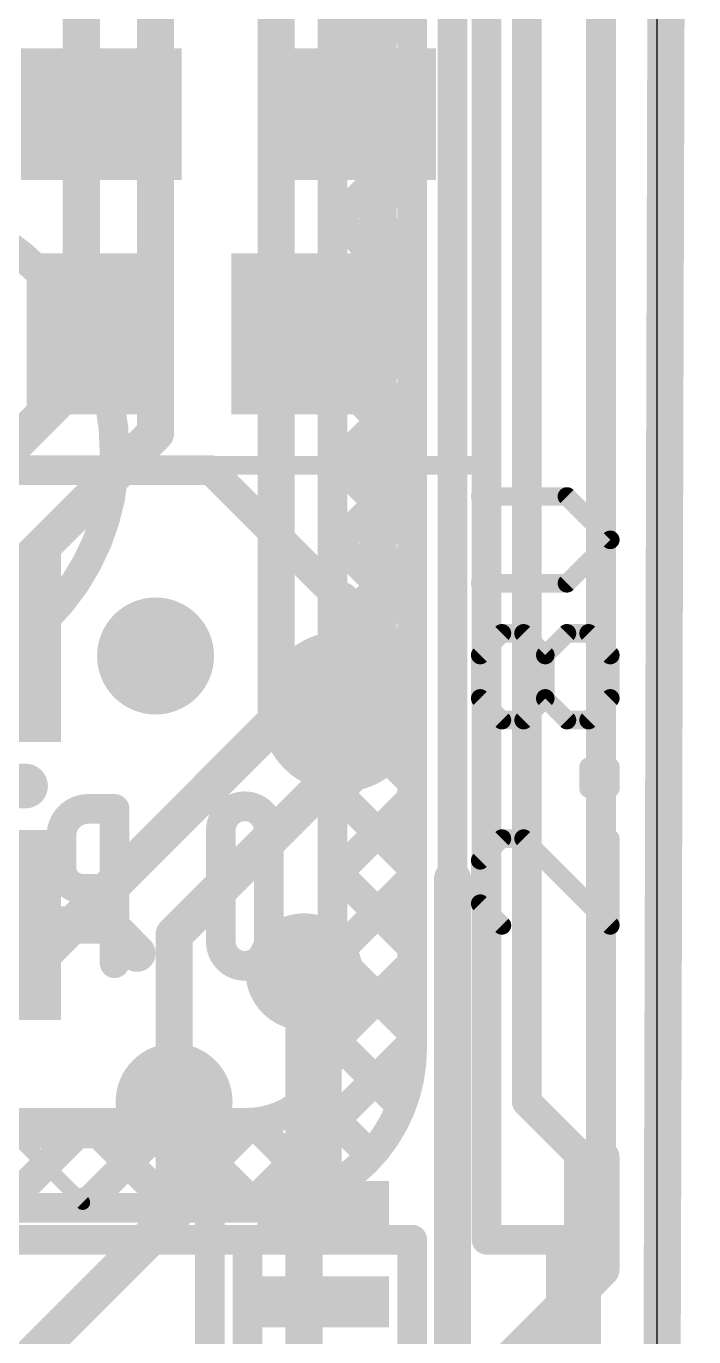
# Model space of a CAD drawing. Extents: x -0.3 to 32, y -0.4 to 44.5.
# Drawn here: x 27.44 to 32, y 13 to 21.96 of the extents above; entities that cross this region are included whole.
import ezdxf

# ---------------------------------------------------------------- set-up
doc = ezdxf.new("R2010")
doc.units = 0
for name, color, linetype in [('1', 12, 'CONTINUOUS'), ('16', 132, 'CONTINUOUS'), ('18', 110, 'CONTINUOUS'), ('20', 53, 'CONTINUOUS'), ('21', 40, 'CONTINUOUS'), ('22', 6, 'CONTINUOUS')]:
    doc.layers.add(name, color=color, linetype=linetype)

# ---------------------------------------------------------------- blocks, each defined once
blk = doc.blocks.new('RECT')
blk.add_solid([(-0.5, -0.5), (0.5, -0.5), (-0.5, 0.5), (0.5, 0.5)])
blk = doc.blocks.new('PIE')
at = {"const_width": 0.5}
blk.add_lwpolyline([(0, -0.25, 1), (0, 0.25, 1), (0, -0.25)], format="xyb", dxfattribs=at)
blk = doc.blocks.new('ROUNDV')
at = {"const_width": 0.5}
blk.add_lwpolyline([(0, -0.25, 1), (0, 0.25, 1), (0, -0.25)], format="xyb", dxfattribs=at)

msp = doc.modelspace()

# ---------------------------------------------------------------- linework, layer by layer
at = {"layer": '1'}
for points, const_width in [([(31.75, -0.254), (31.877, 44.323)], 0.254), ([(31.369, 26.2636), (31.369, 14.224)], 0.2032), ([(25.4, 18.923), (28.702, 18.923)], 0.2032), ([(28.702, 18.923), (29.591, 18.034)], 0.2032), ([(29.591, 18.034), (29.591, 17.272)], 0.254), ([(28.001, 15.814), (26.924, 15.814)], 0.254), ([(28.194, 15.621), (28.001, 15.814)], 0.254), ([(29.337, 15.494), (29.333, 15.49)], 0.254), ([(29.468, 15.363), (29.337, 15.494)], 0.254), ([(29.468, 13.888), (29.468, 15.363)], 0.254), ([(28.448, 13.843), (28.448, 14.605)], 0.254), ([(31.369, 14.224), (31.369, 13.462)], 0.254), ([(27.051, 12.446), (28.448, 13.843)], 0.254), ([(31.369, 13.462), (30.495, 12.588)], 0.254)]:
    msp.add_lwpolyline(points, dxfattribs=dict(at, const_width=const_width))
for points, const_width in [([(28.7379, 18.9589, 1), (28.6661, 18.8871)], 0.1016), ([(28.702, 18.8722, 1), (28.702, 18.9738)], 0.1016), ([(29.6545, 18.034, 1), (29.5275, 18.034)], 0.127), ([(29.5551, 17.9981, 1), (29.6269, 18.0699)], 0.1016), ([(29.5275, 17.272, 1), (29.6545, 17.272)], 0.127), ([(28.0459, 15.8589, 1), (27.9561, 15.7691)], 0.127), ([(28.001, 15.7505, 1), (28.001, 15.8775)], 0.127), ([(28.1491, 15.5761, 1), (28.2389, 15.6659)], 0.127), ([(29.2881, 15.5349, 1), (29.3779, 15.4451)], 0.127), ([(29.3819, 15.5389, 1), (29.2921, 15.4491)], 0.127), ([(29.3819, 15.4491, 1), (29.2921, 15.5389)], 0.127), ([(29.5315, 15.363, 1), (29.4045, 15.363)], 0.127), ([(29.4231, 15.3181, 1), (29.5129, 15.4079)], 0.127), ([(28.5115, 14.605, 1), (28.3845, 14.605)], 0.127), ([(31.4325, 14.224, 1), (31.3055, 14.224)], 0.127), ([(31.3182, 14.224, 1), (31.4198, 14.224)], 0.1016), ([(28.3845, 13.843, 1), (28.5115, 13.843)], 0.127), ([(28.4929, 13.7981, 1), (28.4031, 13.8879)], 0.127), ([(29.4045, 13.888, 1), (29.5315, 13.888)], 0.127), ([(31.4139, 13.4171, 1), (31.3241, 13.5069)], 0.127), ([(31.3055, 13.462, 1), (31.4325, 13.462)], 0.127)]:
    msp.add_lwpolyline(points, format="xyb", dxfattribs=dict(at, const_width=const_width))
at = {"layer": '16'}
for points, const_width in [([(31.75, 0), (31.877, 44.323)], 0.254), ([(30.861, 14.605), (30.861, 35.052)], 0.2032), ([(30.353, 34.417), (30.353, 16.129)], 0.2032), ([(29.845, 17.145), (29.845, 34.29)], 0.254), ([(29.1465, 33.9725), (29.1465, 17.2085)], 0.254), ([(28.321, 33.783), (28.321, 19.177)], 0.254), ([(27.813, 33.401), (27.813, 19.558)], 0.254), ([(27.813, 19.558), (26.67, 18.415)], 0.254), ([(28.321, 19.177), (27.051, 17.907)], 0.254), ([(29.1465, 17.2085), (27.051, 15.113)], 0.254), ([(28.448, 15.748), (29.845, 17.145)], 0.254), ([(30.353, 16.129), (30.353, 10.668)], 0.254), ([(28.448, 14.605), (28.448, 15.748)], 0.254), ([(29.337, 12.573), (29.337, 15.494)], 0.254), ([(31.242, 14.224), (30.861, 14.605)], 0.2032), ([(31.242, 14.224), (31.242, 10.922)], 0.254)]:
    msp.add_lwpolyline(points, dxfattribs=dict(at, const_width=const_width))
for points, const_width in [([(27.7495, 19.558, 1), (27.8765, 19.558)], 0.127), ([(27.8579, 19.5131, 1), (27.7681, 19.6029)], 0.127), ([(28.3659, 19.1321, 1), (28.2761, 19.2219)], 0.127), ([(28.2575, 19.177, 1), (28.3845, 19.177)], 0.127), ([(29.1914, 17.1636, 1), (29.1016, 17.2534)], 0.127), ([(29.083, 17.2085, 1), (29.21, 17.2085)], 0.127), ([(29.7815, 17.145, 1), (29.9085, 17.145)], 0.127), ([(29.8899, 17.1001, 1), (29.8001, 17.1899)], 0.127), ([(30.4165, 16.129, 1), (30.2895, 16.129)], 0.127), ([(30.3022, 16.129, 1), (30.4038, 16.129)], 0.1016), ([(28.5115, 15.748, 1), (28.3845, 15.748)], 0.127), ([(28.4031, 15.7929, 1), (28.4929, 15.7031)], 0.127), ([(29.4005, 15.494, 1), (29.2735, 15.494)], 0.127), ([(30.8969, 14.6409, 1), (30.8251, 14.5691)], 0.1016), ([(28.3845, 14.605, 1), (28.5115, 14.605)], 0.127), ([(30.8102, 14.605, 1), (30.9118, 14.605)], 0.1016), ([(31.3055, 14.224, 1), (31.1785, 14.224)], 0.127), ([(31.2061, 14.1881, 1), (31.2779, 14.2599)], 0.1016)]:
    msp.add_lwpolyline(points, format="xyb", dxfattribs=dict(at, const_width=const_width))
at = {"layer": '20'}
msp.add_line((31.75, 41.91), (31.75, 2.54), dxfattribs=at)
at = {"layer": '21'}
for points, const_width in [([(30.59, 34.956), (30.59, 18.956)], 0.127), ([(30.59, 18.956), (12.59, 18.956)], 0.127), ([(31.1359, 18.7435), (30.5427, 18.7435)], 0.127), ([(31.4325, 18.4469), (31.1359, 18.7435)], 0.127), ([(31.1359, 18.1503), (31.4325, 18.4469)], 0.127), ([(30.5427, 18.1503), (31.1359, 18.1503)], 0.127), ([(30.5427, 17.6597), (30.691, 17.808)], 0.127), ([(30.691, 17.808), (30.8393, 17.808)], 0.127), ([(30.8393, 17.808), (30.9876, 17.6597)], 0.127), ([(30.9876, 17.6597), (31.1359, 17.808)], 0.127), ([(31.1359, 17.808), (31.2842, 17.808)], 0.127), ([(31.2842, 17.808), (31.4325, 17.6597)], 0.127), ([(30.5427, 17.3631), (30.5427, 17.6597)], 0.127), ([(30.9876, 17.3631), (30.9876, 17.6597)], 0.127), ([(31.4325, 17.6597), (31.4325, 17.3631)], 0.127), ([(30.691, 17.2148), (30.5427, 17.3631)], 0.127), ([(30.9876, 17.3631), (30.8393, 17.2148)], 0.127), ([(31.1359, 17.2148), (30.9876, 17.3631)], 0.127), ([(31.4325, 17.3631), (31.2842, 17.2148)], 0.127), ([(30.8393, 17.2148), (30.691, 17.2148)], 0.127), ([(31.2842, 17.2148), (31.1359, 17.2148)], 0.127), ([(31.2842, 16.747), (31.2842, 16.8953)], 0.127), ([(31.2842, 16.8953), (31.4325, 16.8953)], 0.127), ([(31.4325, 16.8953), (31.4325, 16.747)], 0.127), ([(27.432, 16.764), (26.416, 16.764)], 0.3048), ([(31.4325, 16.747), (31.2842, 16.747)], 0.127), ([(30.691, 16.4047), (30.5427, 16.2564)], 0.127), ([(30.8393, 16.4047), (30.691, 16.4047)], 0.127), ([(31.4325, 15.8115), (30.8393, 16.4047)], 0.127), ([(31.4325, 16.4047), (31.4325, 15.8115)], 0.127), ([(30.5427, 16.2564), (30.5427, 15.9598)], 0.127), ([(30.5427, 15.9598), (30.691, 15.8115)], 0.127), ([(24.393, 14.388), (28.693, 14.388)], 0.2032), ([(28.693, 14.388), (28.693, 9.488)], 0.2032)]:
    msp.add_lwpolyline(points, dxfattribs=dict(at, const_width=const_width))
for points, const_width in [([(30.59, 18.9243, 1), (30.59, 18.9877)], 0.0635), ([(30.5583, 18.956, 1), (30.6217, 18.956)], 0.0635), ([(30.5427, 18.7752, 1), (30.5427, 18.7117)], 0.0635), ([(31.1584, 18.7659, 1), (31.1135, 18.721)], 0.0635), ([(31.1359, 18.7117, 1), (31.1359, 18.7752)], 0.0635), ([(31.41, 18.4244, 1), (31.455, 18.4693)], 0.0635), ([(31.455, 18.4244, 1), (31.41, 18.4693)], 0.0635), ([(30.5427, 18.182, 1), (30.5427, 18.1185)], 0.0635), ([(31.1135, 18.1727, 1), (31.1584, 18.1278)], 0.0635), ([(31.1359, 18.1185, 1), (31.1359, 18.182)], 0.0635), ([(30.691, 17.8397, 1), (30.691, 17.7762)], 0.0635), ([(30.7135, 17.7855, 1), (30.6686, 17.8304)], 0.0635), ([(30.8618, 17.8304, 1), (30.8169, 17.7855)], 0.0635), ([(30.8393, 17.7762, 1), (30.8393, 17.8397)], 0.0635), ([(31.1359, 17.8397, 1), (31.1359, 17.7762)], 0.0635), ([(31.1584, 17.7855, 1), (31.1135, 17.8304)], 0.0635), ([(31.3067, 17.8304, 1), (31.2618, 17.7855)], 0.0635), ([(31.2842, 17.7762, 1), (31.2842, 17.8397)], 0.0635), ([(30.5745, 17.6597, 1), (30.511, 17.6597)], 0.0635), ([(30.5203, 17.6821, 1), (30.5652, 17.6372)], 0.0635), ([(31.0194, 17.6597, 1), (30.9559, 17.6597)], 0.0635), ([(30.9652, 17.6821, 1), (31.0101, 17.6372)], 0.0635), ([(30.9652, 17.6372, 1), (31.0101, 17.6821)], 0.0635), ([(31.4642, 17.6597, 1), (31.4008, 17.6597)], 0.0635), ([(31.41, 17.6372, 1), (31.455, 17.6821)], 0.0635), ([(30.511, 17.3631, 1), (30.5745, 17.3631)], 0.0635), ([(30.5652, 17.3855, 1), (30.5203, 17.3406)], 0.0635), ([(31.0101, 17.3855, 1), (30.9652, 17.3406)], 0.0635), ([(30.9559, 17.3631, 1), (31.0194, 17.3631)], 0.0635), ([(31.0101, 17.3406, 1), (30.9652, 17.3855)], 0.0635), ([(31.4008, 17.3631, 1), (31.4642, 17.3631)], 0.0635), ([(31.455, 17.3406, 1), (31.41, 17.3855)], 0.0635), ([(30.691, 17.2465, 1), (30.691, 17.183)], 0.0635), ([(30.6686, 17.1923, 1), (30.7135, 17.2372)], 0.0635), ([(30.8169, 17.2372, 1), (30.8618, 17.1923)], 0.0635), ([(30.8393, 17.183, 1), (30.8393, 17.2465)], 0.0635), ([(31.1359, 17.2465, 1), (31.1359, 17.183)], 0.0635), ([(31.1135, 17.1923, 1), (31.1584, 17.2372)], 0.0635), ([(31.2618, 17.2372, 1), (31.3067, 17.1923)], 0.0635), ([(31.2842, 17.183, 1), (31.2842, 17.2465)], 0.0635), ([(31.2842, 16.9271, 1), (31.2842, 16.8636)], 0.0635), ([(31.316, 16.8953, 1), (31.2525, 16.8953)], 0.0635), ([(31.4642, 16.8953, 1), (31.4008, 16.8953)], 0.0635), ([(31.4325, 16.8636, 1), (31.4325, 16.9271)], 0.0635), ([(27.432, 16.6878, 1), (27.432, 16.8402)], 0.1524), ([(31.2842, 16.7788, 1), (31.2842, 16.7153)], 0.0635), ([(31.2525, 16.747, 1), (31.316, 16.747)], 0.0635), ([(31.4008, 16.747, 1), (31.4642, 16.747)], 0.0635), ([(31.4325, 16.7153, 1), (31.4325, 16.7788)], 0.0635), ([(30.691, 16.4364, 1), (30.691, 16.3729)], 0.0635), ([(30.7135, 16.3822, 1), (30.6686, 16.4271)], 0.0635), ([(30.8618, 16.4271, 1), (30.8169, 16.3822)], 0.0635), ([(30.8393, 16.3729, 1), (30.8393, 16.4364)], 0.0635), ([(31.4642, 16.4047, 1), (31.4008, 16.4047)], 0.0635), ([(30.5745, 16.2564, 1), (30.511, 16.2564)], 0.0635), ([(30.5203, 16.2788, 1), (30.5652, 16.2339)], 0.0635), ([(30.511, 15.9598, 1), (30.5745, 15.9598)], 0.0635), ([(30.5652, 15.9822, 1), (30.5203, 15.9373)], 0.0635), ([(30.6686, 15.789, 1), (30.7135, 15.834)], 0.0635), ([(31.41, 15.789, 1), (31.455, 15.834)], 0.0635), ([(31.4008, 15.8115, 1), (31.4642, 15.8115)], 0.0635), ([(28.7438, 14.388, 1), (28.6422, 14.388)], 0.1016), ([(28.693, 14.3372, 1), (28.693, 14.4388)], 0.1016)]:
    msp.add_lwpolyline(points, format="xyb", dxfattribs=dict(at, const_width=const_width))
at = {"layer": '22'}
for points, const_width in [([(29.5315, 28.5311), (29.5315, 15.0441)], 0.2032), ([(30.5857, 28.1675), (30.5857, 13.6627)], 0.2032), ([(30.0768, 14.9714), (30.0768, 25.2957)], 0.2032), ([(30.0404, 21.9148), (29.5678, 22.3874)], 0.2032), ([(29.5678, 21.8058), (30.0404, 22.2784)], 0.2032), ([(30.0404, 21.3332), (29.5678, 21.8058)], 0.2032), ([(29.5678, 21.2605), (30.0404, 21.7331)], 0.2032), ([(30.0404, 20.7879), (29.5678, 21.2605)], 0.2032), ([(29.5678, 20.6425), (30.0404, 21.1151)], 0.2032), ([(30.0404, 20.1699), (29.5678, 20.6425)], 0.2032), ([(29.5678, 20.0972), (30.0404, 20.5698)], 0.2032), ([(30.0404, 19.6246), (29.5678, 20.0972)], 0.2032), ([(29.5678, 19.5519), (30.0404, 20.0245)], 0.2032), ([(30.0404, 19.0793), (29.5678, 19.5519)], 0.2032), ([(29.5678, 18.9702), (30.0404, 19.4428)], 0.2032), ([(30.0404, 18.4976), (29.5678, 18.9702)], 0.2032), ([(29.5678, 18.4249), (30.0404, 18.8975)], 0.2032), ([(30.0404, 17.9523), (29.5678, 18.4249)], 0.2032), ([(29.5678, 17.8433), (30.0404, 18.3159)], 0.2032), ([(30.0404, 17.3707), (29.5678, 17.8433)], 0.2032), ([(29.5678, 17.298), (30.0404, 17.7706)], 0.2032), ([(30.0404, 16.8254), (29.5678, 17.298)], 0.2032), ([(29.5678, 16.7163), (30.0404, 17.1889)], 0.2032), ([(29.5679, 16.7163), (29.5678, 16.7163)], 0.2032), ([(30.0404, 16.2438), (29.5679, 16.7163)], 0.2032), ([(28.041, 16.6073), (27.8592, 16.6073)], 0.2032), ([(28.041, 15.553), (28.041, 16.6073)], 0.2032), ([(29.5678, 16.171), (30.0404, 16.6436)], 0.2032), ([(27.6775, 16.4255), (27.6775, 16.2074)], 0.2032), ([(28.7681, 15.6985), (28.7681, 16.4619)], 0.2032), ([(29.0952, 16.4619), (29.0952, 15.6985)], 0.2032), ([(29.5678, 16.171), (30.0403, 15.6985)], 0.2032), ([(27.8229, 16.062), (28.0047, 16.062)], 0.2032), ([(29.5678, 15.6258), (30.0403, 16.0983)], 0.2032), ([(30.0403, 16.0983), (30.0404, 16.0983)], 0.2032), ([(30.0403, 15.6985), (30.0404, 15.6985)], 0.2032), ([(29.5678, 15.5894), (30.0404, 15.1168)], 0.2032), ([(29.5678, 15.0441), (30.0404, 15.5167)], 0.2032), ([(28.9862, 13.9172), (30.0404, 14.9714)], 0.2032), ([(29.5678, 15.0078), (29.9677, 14.6079)], 0.2032), ([(29.3861, 14.6442), (29.786, 14.2443)], 0.2032), ([(28.9499, 14.4625), (24.3694, 14.4625)], 0.2032), ([(27.3139, 13.9172), (27.8228, 14.4261)], 0.2032), ([(27.8228, 14.4261), (27.8229, 14.4261)], 0.2032), ([(27.8592, 13.9172), (28.3681, 14.4261)], 0.2032), ([(27.8956, 14.4261), (28.4045, 13.9172)], 0.2032), ([(28.3681, 14.4261), (28.3682, 14.4261)], 0.2032), ([(28.4772, 13.9535), (28.9498, 14.4261)], 0.2032), ([(28.4772, 14.4261), (28.9861, 13.9172)], 0.2032), ([(29.0225, 14.4261), (29.4224, 14.0262)], 0.2032), ([(27.3139, 14.4261), (27.8228, 13.9172)], 0.1016), ([(17.0988, 13.8808), (28.9862, 13.8808)], 0.2032), ([(27.8228, 13.9172), (27.8229, 13.9172)], 0.2032), ([(28.9861, 13.9172), (28.9862, 13.9172)], 0.2032), ([(14.9176, 13.6627), (30.0768, 13.6627)], 0.2032), ([(28.9498, 13.6263), (28.9498, 11.736)], 0.2032), ([(30.0768, 13.6627), (30.0768, 11.5542)], 0.2032), ([(30.5857, 13.6627), (31.0947, 13.6627)], 0.2032), ([(31.0947, 13.6627), (31.0947, 6.174)], 0.2032)]:
    msp.add_lwpolyline(points, dxfattribs=dict(at, const_width=const_width))
for points, const_width in [([(30.0045, 21.8789, 1), (30.0763, 21.9507)], 0.1016), ([(29.6037, 21.8417, 1), (29.5319, 21.7699)], 0.1016), ([(29.5319, 21.8417, 1), (29.6037, 21.7699)], 0.1016), ([(30.0763, 21.6972, 1), (30.0045, 21.769)], 0.1016), ([(30.0045, 21.2973, 1), (30.0763, 21.3691)], 0.1016), ([(29.6037, 21.2964, 1), (29.5319, 21.2246)], 0.1016), ([(29.5319, 21.2964, 1), (29.6037, 21.2246)], 0.1016), ([(30.0763, 21.0792, 1), (30.0045, 21.151)], 0.1016), ([(28.041, 19.0429, 0.4142), (26.296, 20.7879)], 0.2032), ([(30.0045, 20.752, 1), (30.0763, 20.8238)], 0.1016), ([(29.6037, 20.6784, 1), (29.5319, 20.6066)], 0.1016), ([(29.5319, 20.6784, 1), (29.6037, 20.6066)], 0.1016), ([(30.0763, 20.5339, 1), (30.0045, 20.6057)], 0.1016), ([(30.0045, 20.134, 1), (30.0763, 20.2058)], 0.1016), ([(29.6037, 20.1331, 1), (29.5319, 20.0613)], 0.1016), ([(29.5319, 20.1331, 1), (29.6037, 20.0613)], 0.1016), ([(30.0763, 19.9886, 1), (30.0045, 20.0604)], 0.1016), ([(30.0045, 19.5887, 1), (30.0763, 19.6605)], 0.1016), ([(29.6037, 19.5878, 1), (29.5319, 19.516)], 0.1016), ([(29.5319, 19.5878, 1), (29.6037, 19.516)], 0.1016), ([(30.0763, 19.4069, 1), (30.0045, 19.4787)], 0.1016), ([(26.4415, 17.4434, 0.4142), (28.041, 19.0429)], 0.2032), ([(28.0918, 19.0429, 1), (27.9902, 19.0429)], 0.1016), ([(27.9902, 19.0429, 1), (28.0918, 19.0429)], 0.1016), ([(30.0045, 19.0434, 1), (30.0763, 19.1152)], 0.1016), ([(29.6037, 19.0061, 1), (29.5319, 18.9343)], 0.1016), ([(29.5319, 19.0061, 1), (29.6037, 18.9343)], 0.1016), ([(30.0763, 18.8616, 1), (30.0045, 18.9334)], 0.1016), ([(30.0045, 18.4617, 1), (30.0763, 18.5335)], 0.1016), ([(29.6037, 18.4608, 1), (29.5319, 18.389)], 0.1016), ([(29.5319, 18.4608, 1), (29.6037, 18.389)], 0.1016), ([(30.0763, 18.28, 1), (30.0045, 18.3518)], 0.1016), ([(30.0045, 17.9164, 1), (30.0763, 17.9882)], 0.1016), ([(29.6037, 17.8792, 1), (29.5319, 17.8074)], 0.1016), ([(29.5319, 17.8792, 1), (29.6037, 17.8074)], 0.1016), ([(30.0763, 17.7347, 1), (30.0045, 17.8065)], 0.1016), ([(29.6037, 17.3339, 1), (29.5319, 17.2621)], 0.1016), ([(29.5319, 17.3339, 1), (29.6037, 17.2621)], 0.1016), ([(30.0045, 17.3348, 1), (30.0763, 17.4066)], 0.1016), ([(30.0763, 17.153, 1), (30.0045, 17.2248)], 0.1016), ([(30.0045, 16.7895, 1), (30.0763, 16.8613)], 0.1016), ([(29.5678, 16.7671, 1), (29.5678, 16.6655)], 0.1016), ([(29.5319, 16.7522, 1), (29.6037, 16.6804)], 0.1016), ([(29.6038, 16.7522, 1), (29.532, 16.6804)], 0.1016), ([(29.5679, 16.6655, 1), (29.5679, 16.7671)], 0.1016), ([(27.8592, 16.6073, 0.4142), (27.6775, 16.4255)], 0.2032), ([(27.8592, 16.6581, 1), (27.8592, 16.5565)], 0.1016), ([(27.8592, 16.5565, 1), (27.8592, 16.6581)], 0.1016), ([(28.0918, 16.6073, 1), (27.9902, 16.6073)], 0.1016), ([(28.041, 16.5565, 1), (28.041, 16.6581)], 0.1016), ([(29.0952, 16.4619, 1), (28.7681, 16.4619)], 0.2032), ([(30.0763, 16.6077, 1), (30.0045, 16.6795)], 0.1016), ([(27.7283, 16.4255, 1), (27.6267, 16.4255)], 0.1016), ([(28.8189, 16.4619, 1), (28.7173, 16.4619)], 0.1016), ([(28.7173, 16.4619, 1), (28.8189, 16.4619)], 0.1016), ([(29.146, 16.4619, 1), (29.0444, 16.4619)], 0.1016), ([(29.0444, 16.4619, 1), (29.146, 16.4619)], 0.1016), ([(27.6267, 16.4255, 1), (27.7283, 16.4255)], 0.1016), ([(27.6775, 16.2074, 0.4142), (27.8229, 16.062)], 0.2032), ([(27.7283, 16.2074, 1), (27.6267, 16.2074)], 0.1016), ([(30.0045, 16.2079, 1), (30.0763, 16.2797)], 0.1016), ([(27.6267, 16.2074, 1), (27.7283, 16.2074)], 0.1016), ([(29.6037, 16.2069, 1), (29.5319, 16.1351)], 0.1016), ([(29.5319, 16.2069, 1), (29.6037, 16.1351)], 0.1016), ([(27.8229, 16.1128, 1), (27.8229, 16.0112)], 0.1016), ([(27.8229, 16.0112, 1), (27.8229, 16.1128)], 0.1016), ([(28.0047, 16.0112, 1), (28.0047, 16.1128)], 0.1016), ([(30.0403, 16.1491, 1), (30.0403, 16.0475)], 0.1016), ([(30.0762, 16.0624, 1), (30.0044, 16.1342)], 0.1016), ([(30.0404, 16.0475, 1), (30.0404, 16.1491)], 0.1016), ([(28.7681, 15.6985, 1), (29.0952, 15.6985)], 0.2032), ([(28.8189, 15.6985, 1), (28.7173, 15.6985)], 0.1016), ([(29.146, 15.6985, 1), (29.0444, 15.6985)], 0.1016), ([(30.0403, 15.7493, 1), (30.0403, 15.6477)], 0.1016), ([(30.0044, 15.6626, 1), (30.0762, 15.7344)], 0.1016), ([(30.0404, 15.6477, 1), (30.0404, 15.7493)], 0.1016), ([(28.7173, 15.6985, 1), (28.8189, 15.6985)], 0.1016), ([(29.0444, 15.6985, 1), (29.146, 15.6985)], 0.1016), ([(29.5319, 15.6617, 1), (29.6037, 15.5899)], 0.1016), ([(29.6037, 15.6253, 1), (29.5319, 15.5535)], 0.1016), ([(27.9902, 15.553, 1), (28.0918, 15.553)], 0.1016), ([(30.0763, 15.4808, 1), (30.0045, 15.5526)], 0.1016), ([(28.9499, 14.4625, 0.4142), (29.5315, 15.0441)], 0.2032), ([(29.5823, 15.0441, 1), (29.4807, 15.0441)], 0.1016), ([(30.0045, 15.0809, 1), (30.0763, 15.1527)], 0.1016), ([(28.9862, 13.8808, 0.4142), (30.0768, 14.9714)], 0.2032), ([(29.4807, 15.0441, 1), (29.5823, 15.0441)], 0.1016), ([(29.5319, 15.08, 1), (29.6037, 15.0082)], 0.1016), ([(29.6037, 15.0437, 1), (29.5319, 14.9719)], 0.1016), ([(30.0763, 14.9355, 1), (30.0045, 15.0073)], 0.1016), ([(30.1276, 14.9714, 1), (30.026, 14.9714)], 0.1016), ([(30.026, 14.9714, 1), (30.1276, 14.9714)], 0.1016), ([(29.422, 14.6801, 1), (29.3502, 14.6083)], 0.1016), ([(29.9318, 14.572, 1), (30.0036, 14.6438)], 0.1016), ([(27.8228, 14.4769, 1), (27.8228, 14.3753)], 0.1016), ([(27.8587, 14.3902, 1), (27.7869, 14.462)], 0.1016), ([(27.8229, 14.3753, 1), (27.8229, 14.4769)], 0.1016), ([(27.9315, 14.462, 1), (27.8597, 14.3902)], 0.1016), ([(28.3681, 14.4769, 1), (28.3681, 14.3753)], 0.1016), ([(28.404, 14.3902, 1), (28.3322, 14.462)], 0.1016), ([(28.3682, 14.3753, 1), (28.3682, 14.4769)], 0.1016), ([(28.5131, 14.462, 1), (28.4413, 14.3902)], 0.1016), ([(28.9499, 14.5133, 1), (28.9499, 14.4117)], 0.1016), ([(28.9857, 14.3902, 1), (28.9139, 14.462)], 0.1016), ([(28.9499, 14.4117, 1), (28.9499, 14.5133)], 0.1016), ([(29.0584, 14.462, 1), (28.9866, 14.3902)], 0.1016), ([(29.7501, 14.2084, 1), (29.8219, 14.2802)], 0.1016), ([(29.3865, 13.9903, 1), (29.4583, 14.0621)], 0.1016), ([(27.8228, 13.968, 1), (27.8228, 13.8664)], 0.1016), ([(27.8233, 13.9531, 1), (27.8951, 13.8813)], 0.1016), ([(27.8229, 13.8664, 1), (27.8229, 13.968)], 0.1016), ([(28.3686, 13.8813, 1), (28.4404, 13.9531)], 0.1016), ([(28.4413, 13.9894, 1), (28.5131, 13.9176)], 0.1016), ([(28.9861, 13.968, 1), (28.9861, 13.8664)], 0.1016), ([(28.9503, 13.9531, 1), (29.0221, 13.8813)], 0.1016), ([(28.9862, 13.9316, 1), (28.9862, 13.83)], 0.1016), ([(28.9502, 13.8813, 1), (29.022, 13.9531)], 0.1016), ([(28.9862, 13.8664, 1), (28.9862, 13.968)], 0.1016), ([(28.9862, 13.83, 1), (28.9862, 13.9316)], 0.1016), ([(27.8048, 13.8992, 1), (27.8408, 13.9352)], 0.0508), ([(29.0006, 13.6263, 1), (28.899, 13.6263)], 0.1016), ([(30.1276, 13.6627, 1), (30.026, 13.6627)], 0.1016), ([(30.0768, 13.6119, 1), (30.0768, 13.7135)], 0.1016), ([(30.5857, 13.7135, 1), (30.5857, 13.6119)], 0.1016), ([(30.5349, 13.6627, 1), (30.6365, 13.6627)], 0.1016), ([(31.1455, 13.6627, 1), (31.0439, 13.6627)], 0.1016), ([(31.0947, 13.6119, 1), (31.0947, 13.7135)], 0.1016)]:
    msp.add_lwpolyline(points, format="xyb", dxfattribs=dict(at, const_width=const_width))

# ---------------------------------------------------------------- block references
at = {"layer": '1'}
for p, xscale, yscale, rotation in [((27.95, 21.356), 0.9, 1.1, 90), ((29.69, 21.356), 0.9, 1.1, 90), ((27.89, 19.856), 0.9, 1.1, 180), ((29.29, 19.856), 0.9, 1.1, 180), ((26.924, 17.714), 1.3, 1.5, 270), ((26.924, 15.814), 1.3, 1.5, 270), ((29.468, 13.888), 0.35, 0.9, 90), ((29.468, 13.238), 0.35, 0.9, 90)]:
    msp.add_blockref('RECT', p, dxfattribs=dict(at, xscale=xscale, yscale=yscale, rotation=rotation))
at = {"layer": '1', "xscale": 1.1, "yscale": 1.1}
msp.add_blockref('PIE', (29.591, 17.272), dxfattribs=at)
at = {"layer": '18', "xscale": 0.8001, "yscale": 0.8001}
for p in [(28.321, 17.653), (28.321, 17.653), (29.337, 15.494), (29.337, 15.494), (28.448, 14.605), (28.448, 14.605)]:
    msp.add_blockref('ROUNDV', p, dxfattribs=at)

doc.saveas('drawing.dxf')
